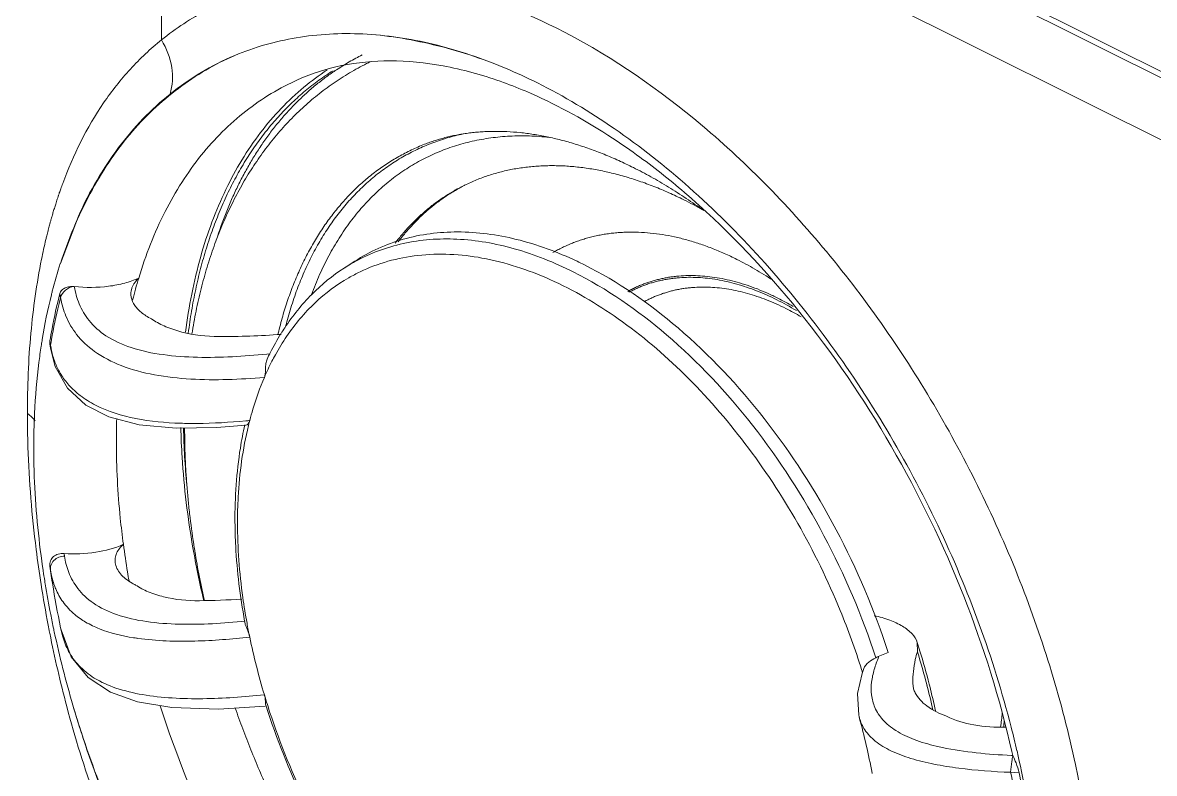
# Model space of a CAD drawing. Header units: millimetres. Extents: x 0 to 2524, y 0 to 1785.
# Drawn here: x 2012.5 to 2064, y 775.4 to 809.6 of the extents above; entities that cross this region are included whole.
import ezdxf

# ---------------------------------------------------------------- set-up
doc = ezdxf.new("R2010")
doc.units = ezdxf.units.MM
doc.header["$LTSCALE"] = 0.1
doc.layers.get('0').update_dxf_attribs({"lineweight": 13})

msp = doc.modelspace()

# ---------------------------------------------------------------- linework, layer by layer
for p, q in [((1805.72, 936.63), (2176.809, 751.085)), ((2079.228, 799.593), (1902.735, 887.839)), ((2076.4, 798.178), (1899.906, 886.425)), ((2018.851, 808.769), (2018.851, 819.813)), ((2030.819, 804.018), (2030.819, 804.018)), ((2014.129, 801.578), (2014.149, 801.639)), ((2014.149, 801.639), (2014.159, 801.669)), ((2013.835, 800.612), (2013.853, 800.675)), ((2015.077, 800.752), (2014.265, 798.584)), ((2013.691, 800.074), (2013.698, 800.104)), ((2013.698, 800.104), (2013.715, 800.168)), ((2013.664, 799.969), (2013.681, 800.038)), ((2013.681, 800.038), (2013.691, 800.074)), ((2027.651, 798.698), (2027.164, 798.383)), ((2014.264, 797.033), (2014.23, 797.223)), ((2013.406, 795.011), (2013.398, 794.956)), ((2013.776, 794.937), (2013.775, 795.064)), ((2013.775, 795.064), (2013.794, 794.938)), ((2013.776, 794.937), (2013.806, 794.742)), ((2013.794, 794.938), (2013.804, 794.876)), ((2013.813, 794.93), (2013.803, 794.876)), ((2013.806, 794.742), (2013.804, 794.876)), ((2013.807, 794.732), (2013.806, 794.742)), ((2023.642, 794.464), (2023.793, 794.478)), ((2014.419, 785.385), (2014.437, 785.271)), ((2013.871, 784.169), (2013.774, 784.813)), ((2013.804, 784.625), (2013.775, 784.813)), ((2013.803, 784.625), (2013.893, 784.035)), ((2013.871, 784.169), (2013.893, 784.035)), ((2013.893, 784.035), (2013.893, 784.03)), ((2020.764, 783.286), (2020.774, 783.245)), ((2020.802, 783.24), (2020.792, 783.284)), ((2013.77, 781.758), (2013.763, 781.796)), ((2014.264, 782.007), (2014.281, 781.914)), ((2014.281, 781.914), (2014.289, 781.877)), ((2053.236, 781.336), (2053.241, 780.913)), ((2051.909, 780.881), (2051.449, 780.692)), ((2051.477, 780.678), (2051.449, 780.692)), ((2050.802, 780.146), (2050.724, 779.923)), ((2053.031, 779.477), (2053.067, 779.231)), ((2023.597, 778.477), (2023.613, 778.427)), ((2023.684, 778.461), (2023.668, 778.511)), ((2050.599, 777.908), (2050.597, 777.915)), ((2057.519, 776.192), (2057.589, 776.189)), ((2057.589, 776.189), (2057.534, 776.365)), ((2051.179, 775.386), (2051.182, 775.374)), ((2057.865, 775.405), (2057.483, 775.423))]:
    msp.add_line(p, q)
for points in [[(2013.805, 794.733), (2014.02, 793.902), (2014.583, 792.907), (2015.417, 792.141), (2016.464, 791.61), (2017.844, 791.251), (2019.527, 791.092)], [(2019.527, 791.092), (2021.374, 791.12), (2022.694, 791.226)], [(2014.282, 781.915), (2014.74, 780.678), (2015.519, 779.734), (2016.525, 779.074), (2017.754, 778.633), (2019.327, 778.368), (2021.446, 778.301), (2023.565, 778.436)], [(2050.724, 779.923), (2050.517, 779.006), (2050.571, 778.02), (2050.6, 777.907)]]:
    msp.add_lwpolyline(points)
for centre, radius, start, end in [((2026.977, 796.702), 12.329, 112.8513, 128.8517), ((2032.703, 797.738), 11.54, 123.1346, 129.6788), ((2033.109, 797.846), 11.01, 115.642, 116.5648), ((2024.877, 784.673), 24.755, 63.4197, 67.1239), ((2027.49, 787.735), 20.313, 67.0909, 70.5293), ((2027.094, 786.788), 21.34, 66.2966, 67.1016), ((2020.422, 775.913), 34.136, 49.1053, 53.726), ((2033.349, 795.249), 20.235, 159.8114, 160.5249), ((2036.494, 794.682), 8.406, 117.0937, 117.6871), ((2034.059, 795.001), 20.987, 161.0922, 161.4746), ((2033.749, 795.107), 20.66, 160.5244, 161.0927), ((2019.186, 774.465), 36.039, 48.6733, 49.1278), ((2035.413, 794.567), 22.409, 162.9056, 163.4655), ((2035.006, 794.692), 21.983, 162.3765, 162.9055), ((2034.688, 794.793), 21.649, 162.0235, 162.3761), ((2034.462, 794.866), 21.412, 161.733, 162.0233), ((2034.135, 784.564), 18.93, 60.4755, 63.406), ((2036.4, 794.281), 23.436, 164.3273, 164.5121), ((2036.109, 794.363), 23.134, 163.968, 164.1656), ((2035.827, 794.444), 22.841, 163.4654, 163.9687), ((2037.026, 794.11), 24.085, 164.8624, 165.4325), ((2036.626, 794.218), 23.671, 164.5124, 164.8617), ((2039.521, 793.507), 26.653, 166.5968, 168.5731), ((2038.168, 793.821), 25.264, 166.207, 166.5774), ((2037.854, 793.898), 24.941, 165.9112, 166.2069), ((2035.575, 791.767), 22.392, 162.2515, 165.6132), ((2031.573, 791.565), 8.119, 118.8493, 122.8929), ((2030.435, 783.22), 17.117, 63.4322, 64.6662), ((2031.304, 791.086), 7.902, 115.6224, 119.8125), ((2038.453, 791.719), 21.551, 163.2551, 166.0219), ((2038.135, 791.117), 25.034, 166.0298, 170.7619), ((2036.786, 791.442), 23.646, 165.579, 166.0058), ((2041.335, 785.916), 12.411, 59.7667, 63.42), ((2041.18, 785.644), 12.635, 58.7514, 63.3866), ((2041.921, 785.897), 11.908, 59.5591, 63.4018), ((2033.527, 789.661), 10.875, 146.5221, 148.1527), ((2040.263, 790.739), 27.194, 171.0778, 171.3552), ((2039.997, 790.781), 26.925, 170.6919, 170.9594), ((2021.538, 832.55), 37.289, 269.8838, 274.2318), ((2034.016, 789.361), 11.449, 148.1677, 153.176), ((2042.162, 791.064), 18.52, 166.4239, 166.5927), ((2017.998, 795.517), 4.243, 188.6899, 190.542), ((2034.714, 788.995), 12.237, 153.1239, 154.6217), ((2034.502, 788.7), 11.937, 152.8934, 156.7815), ((2058.944, 791.774), 46.194, 180.0163, 181.9131), ((2046.039, 790.222), 32.997, 177.3205, 180.0217), ((2048.071, 790.471), 31.273, 178.0763, 180.0039), ((2020.073, 819.435), 28.132, 275.3217, 275.6968), ((2037.691, 787.593), 15.317, 165.4439, 166.1439), ((2054.337, 791.848), 34.492, 181.2438, 185.5813), ((2037.87, 787.548), 15.501, 166.1429, 166.345), ((2056.494, 791.077), 39.727, 187.6251, 189.4658), ((2061.194, 792.783), 41.53, 189.8956, 193.2198), ((2059.274, 791.812), 39.415, 189.0204, 192.4959), ((2055.169, 790.78), 42.155, 188.1776, 188.4374), ((2055.593, 790.843), 42.583, 188.438, 189.0601), ((2055.977, 790.904), 42.972, 189.0594, 189.2483), ((2056.938, 791.152), 40.178, 189.466, 190.04), ((2067.511, 792.446), 54.794, 188.8892, 190.8566), ((2056.767, 791.035), 43.773, 189.2512, 191.0951), ((2058.077, 791.036), 44.736, 189.0096, 191.6434), ((2019, 786.602), 2.964, 240.1544, 243.4389), ((2020.156, 818.829), 35.597, 270.6743, 273.7928), ((2058.063, 791.283), 45.093, 191.0877, 191.9562), ((2018.875, 770.146), 33.346, 17.372, 22.2885), ((2067.64, 792.47), 54.924, 190.856, 191.2061), ((2051.246, 787.541), 29.086, 190.3733, 190.5955), ((2051.211, 787.426), 28.942, 190.3768, 191.6508), ((2066.985, 792.33), 54.255, 191.236, 194.8529), ((2058.48, 791.37), 45.519, 191.9551, 192.1207), ((2060.004, 791.709), 47.079, 192.1343, 196.3206), ((2058.958, 791.208), 45.633, 191.6326, 191.8), ((2053.149, 787.855), 30.926, 191.7042, 196.7328), ((2019.229, 791.886), 10.467, 260.9582, 261.6588), ((2019.286, 792.276), 10.861, 261.6567, 262.0092), ((2021.201, 771.136), 33.62, 16.9625, 17.6607), ((2020.973, 770.893), 33.789, 14.5468, 17.2518), ((2022.024, 771.38), 32.762, 14.2308, 16.975), ((2020.132, 770.56), 32.022, 17.0579, 17.3362), ((2022.232, 771.226), 32.485, 12.5202, 14.5355), ((2022.604, 771.529), 32.162, 14.0735, 14.2261), ((2023.22, 771.679), 31.528, 11.9737, 14.0821), ((2054.163, 788.151), 31.983, 196.717, 197.5431), ((2044.726, 779.312), 12.433, 351.5484, 354.5099), ((2018.751, 769.25), 33.004, 10.7148, 15.2208), ((2043.697, 778.902), 13.544, 354.0161, 355.125), ((2012.063, 765.832), 46.913, 13.0106, 14.3798), ((2056.73, 787.681), 11.377, 256.5866, 258.0764), ((2015.055, 766.477), 43.853, 8.1083, 13.0696), ((2015.804, 766.741), 42.574, 8.189, 11.7662), ((2015.346, 766.642), 43.413, 8.1422, 11.6453)]:
    msp.add_arc(centre, radius, start, end)
for points, knots in [([(2025.962, 811.655), (2026.819, 811.742), (2028.597, 811.765), (2032.308, 811.226), (2035.04, 810.197), (2036.803, 809.317)], [0, 0, 0, 0, 0.230446, 0.472785, 1, 1, 1, 1]), ([(2018.851, 808.769), (2019.502, 809.292), (2020.901, 810.222), (2022.453, 810.865), (2023.248, 811.11)], [0, 0, 0, 0, 0.500739, 1, 1, 1, 1]), ([(2028.009, 809.041), (2027, 809.088), (2025.005, 808.987), (2023.082, 808.438), (2022.188, 808.062)], [0, 0, 0, 0, 0.510271, 1, 1, 1, 1]), ([(2034.5, 807.481), (2033.439, 807.929), (2031.809, 808.455), (2029.618, 808.896), (2028.54, 809.016), (2028.009, 809.041)], [0, 0, 0, 0, 0.515756, 0.761963, 1, 1, 1, 1]), ([(2034.501, 807.483), (2033.434, 807.933), (2031.309, 808.655), (2029.085, 808.99), (2028.01, 809.041)], [0, 0, 0, 0, 0.51825, 1, 1, 1, 1]), ([(2036.803, 809.317), (2039.041, 808.197), (2042.27, 806.014), (2046.16, 802.464), (2049.997, 798.256), (2054.21, 792.235), (2058.095, 784.281), (2060.631, 776.002), (2061.508, 769.099), (2061.354, 763.888), (2060.688, 759.287), (2059.57, 756.037), (2058.513, 754.138)], [0, 0, 0, 0, 0.116625, 0.179689, 0.245298, 0.381669, 0.520545, 0.656236, 0.783516, 0.842799, 0.898708, 1, 1, 1, 1]), ([(2014.357, 802.232), (2014.831, 803.521), (2015.736, 805.366), (2017.396, 807.469), (2018.348, 808.363), (2018.852, 808.769)], [0, 0, 0, 0, 0.513789, 0.758107, 1, 1, 1, 1]), ([(2019.241, 806.305), (2019.365, 806.69), (2019.402, 807.576), (2019.083, 808.388), (2018.852, 808.769)], [0, 0, 0, 0, 0.475971, 1, 1, 1, 1]), ([(2022.188, 808.062), (2021.732, 807.87), (2020.846, 807.418), (2019.602, 806.581), (2018.437, 805.604), (2017.374, 804.47), (2016.421, 803.19), (2015.28, 801.268), (2014.61, 799.689), (2014.257, 798.589)], [0, 0, 0, 0, 0.116504, 0.233664, 0.352521, 0.473937, 0.598793, 0.727803, 1, 1, 1, 1]), ([(2034.261, 806.886), (2033.414, 807.185), (2031.761, 807.643), (2029.317, 807.891), (2027.076, 807.683), (2025.704, 807.249), (2025.075, 806.969)], [0, 0, 0, 0, 0.286587, 0.544821, 0.780131, 1, 1, 1, 1]), ([(2026.819, 807.414), (2026.913, 807.477), (2027.103, 807.598), (2027.393, 807.771), (2027.687, 807.936), (2027.887, 808.039), (2027.987, 808.089)], [0, 0, 0, 0, 0.250495, 0.500566, 0.750354, 1, 1, 1, 1]), ([(2026.661, 807.369), (2026.551, 807.3), (2026.332, 807.158), (2026.011, 806.934), (2025.697, 806.698), (2025.39, 806.45), (2025.09, 806.191), (2024.798, 805.92), (2024.512, 805.639), (2024.234, 805.346), (2023.964, 805.042), (2023.701, 804.728), (2023.446, 804.403), (2023.199, 804.067), (2022.96, 803.721), (2022.651, 803.244), (2022.285, 802.622), (2021.882, 801.84), (2021.514, 801.021), (2021.181, 800.166), (2020.884, 799.277), (2020.623, 798.355), (2020.399, 797.403), (2020.212, 796.421), (2020.114, 795.754), (2020.071, 795.417)], [0, 0, 0, 0, 0.027667, 0.055411, 0.083253, 0.111212, 0.139307, 0.167557, 0.19598, 0.224593, 0.253414, 0.282459, 0.311742, 0.341278, 0.371082, 0.401165, 0.462211, 0.52451, 0.588132, 0.653135, 0.719565, 0.787452, 0.856817, 0.927667, 1, 1, 1, 1]), ([(2020.236, 795.386), (2020.292, 795.734), (2020.385, 796.253), (2020.532, 796.937), (2020.653, 797.441), (2020.784, 797.937), (2020.926, 798.426), (2021.078, 798.908), (2021.295, 799.536), (2021.592, 800.301), (2021.926, 801.044), (2022.214, 801.619), (2022.441, 802.04), (2022.677, 802.451), (2022.924, 802.852), (2023.181, 803.242), (2023.448, 803.623), (2023.726, 803.992), (2024.013, 804.351), (2024.31, 804.698), (2024.618, 805.034), (2024.934, 805.357), (2025.26, 805.669), (2025.596, 805.969), (2025.94, 806.255), (2026.294, 806.529), (2026.656, 806.79), (2027.026, 807.037), (2027.405, 807.27), (2027.791, 807.49), (2028.053, 807.627), (2028.185, 807.693)], [0, 0, 0, 0, 0.069514, 0.103822, 0.137834, 0.171552, 0.204981, 0.238126, 0.270991, 0.335904, 0.399783, 0.431359, 0.462702, 0.493822, 0.524729, 0.555435, 0.585949, 0.616285, 0.646453, 0.676466, 0.706336, 0.736076, 0.765698, 0.795216, 0.824641, 0.853988, 0.88327, 0.912498, 0.941687, 0.97085, 1, 1, 1, 1]), ([(2021.342, 799.65), (2021.477, 800.072), (2021.698, 800.694), (2022.034, 801.499), (2022.303, 802.08), (2022.589, 802.642), (2022.892, 803.183), (2023.213, 803.705), (2023.55, 804.206), (2023.904, 804.686), (2024.275, 805.144), (2024.661, 805.581), (2025.062, 805.994), (2025.479, 806.385), (2025.91, 806.753), (2026.356, 807.097), (2026.663, 807.312), (2026.819, 807.414)], [0, 0, 0, 0, 0.137188, 0.204216, 0.270227, 0.335254, 0.399334, 0.46251, 0.524829, 0.586347, 0.64712, 0.707212, 0.766692, 0.825633, 0.88411, 0.942205, 1, 1, 1, 1]), ([(2017.816, 797.928), (2018.13, 798.969), (2018.897, 800.938), (2020.539, 803.538), (2022.599, 805.606), (2024.228, 806.591), (2025.075, 806.969)], [0, 0, 0, 0, 0.273293, 0.527379, 0.767181, 1, 1, 1, 1]), ([(2057.507, 777.483), (2056.698, 780.641), (2054.426, 786.821), (2050.253, 793.856), (2046.215, 798.83), (2042.978, 802.062), (2039.577, 804.757), (2037.165, 806.206), (2035.954, 806.812)], [0, 0, 0, 0, 0.261605, 0.524856, 0.652501, 0.775092, 0.89126, 1, 1, 1, 1]), ([(2019.243, 806.303), (2018.809, 805.954), (2017.974, 805.189), (2016.863, 803.871), (2015.88, 802.387), (2015.327, 801.313), (2015.078, 800.752)], [0, 0, 0, 0, 0.238559, 0.4835, 0.736785, 1, 1, 1, 1]), ([(2025.335, 806.62), (2024.602, 806.013), (2023.241, 804.572), (2021.663, 801.939), (2020.527, 798.854), (2020.093, 796.626), (2019.946, 795.461)], [0, 0, 0, 0, 0.225338, 0.464601, 0.722115, 1, 1, 1, 1]), ([(2040.618, 803.433), (2040.211, 803.731), (2038.642, 804.823), (2036.962, 805.761), (2035.673, 806.327)], [0, 0, 0, 0, 0.263539, 1, 1, 1, 1]), ([(2032.576, 804.489), (2032.455, 804.463), (2032.213, 804.407), (2031.854, 804.309), (2031.501, 804.197), (2031.154, 804.073), (2030.813, 803.935), (2030.478, 803.784), (2030.149, 803.62), (2029.827, 803.444), (2029.511, 803.254), (2029.203, 803.052), (2028.902, 802.837), (2028.608, 802.61), (2028.321, 802.37), (2028.042, 802.119), (2027.771, 801.855), (2027.508, 801.579), (2027.253, 801.292), (2027.006, 800.993), (2026.768, 800.683), (2026.538, 800.362), (2026.316, 800.029), (2026.032, 799.569), (2025.698, 798.967), (2025.337, 798.207), (2025.014, 797.409), (2024.728, 796.574), (2024.566, 796.001), (2024.491, 795.709)], [0, 0, 0, 0, 0.029625, 0.059097, 0.088443, 0.117691, 0.146867, 0.176001, 0.205119, 0.23425, 0.263423, 0.292665, 0.322004, 0.351467, 0.381081, 0.410871, 0.440862, 0.471078, 0.501542, 0.532276, 0.5633, 0.594634, 0.626295, 0.658301, 0.723398, 0.79004, 0.858314, 0.928286, 1, 1, 1, 1]), ([(2025.68, 797.177), (2025.793, 797.483), (2025.975, 797.934), (2026.247, 798.518), (2026.462, 798.939), (2026.688, 799.347), (2026.927, 799.741), (2027.177, 800.12), (2027.438, 800.486), (2027.711, 800.836), (2027.995, 801.171), (2028.29, 801.491), (2028.595, 801.796), (2028.911, 802.084), (2029.237, 802.357), (2029.572, 802.613), (2029.918, 802.853), (2030.272, 803.076), (2030.636, 803.283), (2031.008, 803.472), (2031.389, 803.644), (2031.778, 803.799), (2032.175, 803.936), (2032.579, 804.056), (2032.99, 804.158), (2033.409, 804.243), (2033.834, 804.31), (2034.265, 804.359), (2034.702, 804.39), (2035.144, 804.403), (2035.592, 804.399), (2036.044, 804.376), (2036.347, 804.349), (2036.499, 804.333)], [0, 0, 0, 0, 0.069488, 0.103509, 0.137064, 0.170169, 0.202842, 0.235104, 0.266978, 0.298489, 0.329663, 0.360529, 0.391117, 0.421461, 0.451594, 0.481551, 0.511369, 0.541085, 0.570738, 0.600365, 0.630006, 0.6597, 0.689484, 0.719397, 0.749474, 0.779753, 0.810266, 0.841048, 0.872129, 0.903538, 0.935303, 0.967449, 1, 1, 1, 1]), ([(2030.819, 804.018), (2030.899, 804.049), (2031.061, 804.11), (2031.308, 804.193), (2031.558, 804.269), (2031.813, 804.338), (2032.071, 804.399), (2032.333, 804.452), (2032.599, 804.497), (2032.869, 804.535), (2033.143, 804.565), (2033.421, 804.587), (2033.703, 804.601), (2034.086, 804.609), (2034.574, 804.599), (2035.068, 804.561), (2035.469, 804.515), (2035.776, 804.471), (2036.085, 804.419), (2036.505, 804.338), (2037.036, 804.214), (2037.68, 804.032), (2038.333, 803.815), (2038.993, 803.564), (2039.659, 803.279), (2040.101, 803.068), (2040.323, 802.957)], [0, 0, 0, 0, 0.026313, 0.05274, 0.079308, 0.106046, 0.132982, 0.160141, 0.187549, 0.215229, 0.243204, 0.271495, 0.300123, 0.329105, 0.388193, 0.448886, 0.479868, 0.511287, 0.54315, 0.575467, 0.641479, 0.70937, 0.779164, 0.85087, 0.924487, 1, 1, 1, 1]), ([(2030.819, 804.018), (2030.717, 803.978), (2030.516, 803.895), (2030.22, 803.76), (2029.928, 803.615), (2029.641, 803.46), (2029.36, 803.294), (2029.084, 803.119), (2028.813, 802.934), (2028.548, 802.739), (2028.289, 802.534), (2028.036, 802.32), (2027.789, 802.096), (2027.548, 801.863), (2027.313, 801.62), (2027.085, 801.368), (2026.863, 801.107), (2026.647, 800.837), (2026.438, 800.559), (2026.236, 800.271), (2026.041, 799.975), (2025.788, 799.567), (2025.49, 799.035), (2025.219, 798.483), (2025.017, 798.026), (2024.871, 797.673), (2024.734, 797.314), (2024.559, 796.822), (2024.36, 796.189), (2024.223, 795.673), (2024.16, 795.411)], [0, 0, 0, 0, 0.028815, 0.057595, 0.086363, 0.115141, 0.14395, 0.172812, 0.201748, 0.23078, 0.259928, 0.289213, 0.318654, 0.34827, 0.378081, 0.408103, 0.438355, 0.468851, 0.499609, 0.530641, 0.561962, 0.593585, 0.657777, 0.723306, 0.756598, 0.790249, 0.824266, 0.858655, 0.928561, 1, 1, 1, 1]), ([(2042.61, 801.491), (2042.386, 801.603), (2041.939, 801.815), (2041.262, 802.1), (2040.588, 802.349), (2039.917, 802.561), (2039.251, 802.735), (2038.591, 802.872), (2037.938, 802.97), (2037.399, 803.021), (2036.973, 803.042), (2036.657, 803.047), (2036.344, 803.044), (2036.034, 803.031), (2035.727, 803.008), (2035.423, 802.975), (2035.122, 802.933), (2034.825, 802.882), (2034.531, 802.821), (2034.242, 802.75), (2033.955, 802.67), (2033.673, 802.58), (2033.395, 802.482), (2033.121, 802.373), (2032.852, 802.256), (2032.675, 802.171), (2032.587, 802.127)], [0, 0, 0, 0, 0.07202, 0.142514, 0.211495, 0.278987, 0.345026, 0.409663, 0.472963, 0.535003, 0.565583, 0.595884, 0.62592, 0.655706, 0.685258, 0.714591, 0.743723, 0.772672, 0.801456, 0.830094, 0.858607, 0.887013, 0.915335, 0.943592, 0.971807, 1, 1, 1, 1]), ([(2040.323, 802.957), (2040.456, 802.89), (2040.723, 802.753), (2041.122, 802.536), (2041.522, 802.308), (2041.922, 802.069), (2042.322, 801.818), (2042.859, 801.466), (2043.256, 801.188), (2043.518, 800.997)], [0, 0, 0, 0, 0.119232, 0.240159, 0.362759, 0.487011, 0.61289, 0.74037, 1, 1, 1, 1]), ([(2032.587, 802.127), (2032.513, 802.09), (2032.365, 802.013), (2032.147, 801.892), (2031.932, 801.763), (2031.72, 801.629), (2031.512, 801.487), (2031.308, 801.34), (2031.108, 801.186), (2030.911, 801.025), (2030.718, 800.858), (2030.529, 800.685), (2030.345, 800.506), (2030.103, 800.259), (2029.811, 799.934), (2029.591, 799.66), (2029.484, 799.52)], [0, 0, 0, 0, 0.061119, 0.122271, 0.18349, 0.244811, 0.306265, 0.367887, 0.429707, 0.491758, 0.55407, 0.616675, 0.679601, 0.742877, 0.870579, 1, 1, 1, 1]), ([(2029.623, 799.583), (2029.726, 799.718), (2029.937, 799.981), (2030.272, 800.357), (2030.622, 800.711), (2030.986, 801.042), (2031.303, 801.299), (2031.563, 801.492), (2031.762, 801.631), (2031.963, 801.764), (2032.168, 801.891), (2032.376, 802.012), (2032.517, 802.089), (2032.588, 802.126)], [0, 0, 0, 0, 0.129366, 0.257067, 0.383294, 0.508255, 0.632168, 0.693809, 0.755276, 0.816598, 0.877805, 0.938929, 1, 1, 1, 1]), ([(2057.532, 776.364), (2056.994, 778.774), (2055.498, 783.569), (2052.227, 790.333), (2048.072, 796.441), (2044.744, 799.981), (2042.985, 801.529)], [0, 0, 0, 0, 0.251134, 0.508575, 0.761643, 1, 1, 1, 1]), ([(2027.651, 798.698), (2028.327, 799.135), (2029.845, 799.821), (2032.39, 800.142), (2035.099, 799.77), (2036.872, 799.111), (2037.759, 798.691)], [0, 0, 0, 0, 0.229044, 0.465848, 0.720748, 1, 1, 1, 1]), ([(2037.587, 798.208), (2036.726, 798.64), (2035.004, 799.332), (2032.364, 799.801), (2029.863, 799.621), (2028.341, 799.054), (2027.656, 798.677)], [0, 0, 0, 0, 0.279814, 0.535688, 0.772738, 1, 1, 1, 1]), ([(2045.027, 798.779), (2044.838, 798.873), (2044.461, 799.051), (2043.983, 799.251), (2043.602, 799.394), (2043.226, 799.524), (2042.758, 799.667), (2042.197, 799.806), (2041.643, 799.911), (2041.095, 799.982), (2040.643, 800.013), (2040.286, 800.021), (2040.022, 800.018), (2039.761, 800.006), (2039.502, 799.986), (2039.246, 799.958), (2038.993, 799.92), (2038.744, 799.875), (2038.497, 799.82), (2038.254, 799.758), (2038.014, 799.687), (2037.778, 799.607), (2037.545, 799.519), (2037.316, 799.423), (2037.092, 799.319), (2036.871, 799.206), (2036.727, 799.126), (2036.655, 799.085)], [0, 0, 0, 0, 0.072358, 0.143093, 0.177859, 0.212228, 0.279781, 0.345802, 0.410352, 0.473508, 0.535363, 0.565842, 0.596038, 0.625969, 0.655652, 0.685106, 0.71435, 0.743403, 0.772288, 0.801025, 0.829638, 0.858149, 0.886581, 0.914958, 0.943304, 0.971643, 1, 1, 1, 1]), ([(2027.887, 798.211), (2028.295, 798.407), (2029.154, 798.731), (2031.015, 799.092), (2033.565, 798.956), (2036.677, 797.925), (2039.785, 796.098), (2042.768, 793.556), (2045.507, 790.409), (2047.887, 786.789), (2049.172, 784.153), (2049.729, 782.793)], [0, 0, 0, 0, 0.046186, 0.09328, 0.192751, 0.302869, 0.425119, 0.558762, 0.701466, 0.849855, 1, 1, 1, 1]), ([(2012.75, 791.761), (2012.75, 792.98), (2012.846, 795.336), (2013.172, 797.674), (2013.397, 798.788)], [0, 0, 0, 0, 0.51754, 1, 1, 1, 1]), ([(2046.659, 797.833), (2046.525, 797.922), (2046.256, 798.094), (2045.716, 798.417), (2045.304, 798.64), (2045.027, 798.779)], [0, 0, 0, 0, 0.255679, 0.507613, 1, 1, 1, 1]), ([(2027.164, 798.383), (2026.633, 798.039), (2025.628, 797.217), (2024.817, 796.206), (2024.456, 795.66)], [0, 0, 0, 0, 0.491394, 1, 1, 1, 1]), ([(2051.345, 780.636), (2050.726, 782.552), (2049.147, 786.266), (2045.938, 791.254), (2042.097, 795.365), (2039.112, 797.444), (2037.587, 798.208)], [0, 0, 0, 0, 0.264585, 0.527366, 0.775795, 1, 1, 1, 1]), ([(2038.09, 798.53), (2039.622, 797.764), (2042.622, 795.677), (2046.48, 791.548), (2049.704, 786.537), (2051.289, 782.806), (2051.909, 780.881)], [0, 0, 0, 0, 0.224147, 0.472588, 0.735399, 1, 1, 1, 1]), ([(2040.062, 797.319), (2040.121, 797.351), (2040.239, 797.414), (2040.42, 797.503), (2040.604, 797.585), (2040.792, 797.66), (2040.982, 797.728), (2041.175, 797.79), (2041.371, 797.845), (2041.57, 797.894), (2041.772, 797.935), (2041.976, 797.97), (2042.182, 797.998), (2042.462, 798.026), (2042.817, 798.044), (2043.25, 798.038), (2043.69, 798.005), (2044.136, 797.944), (2044.587, 797.856), (2045.043, 797.741), (2045.503, 797.6), (2045.965, 797.432), (2046.429, 797.237), (2046.736, 797.092), (2046.889, 797.016)], [0, 0, 0, 0, 0.028305, 0.056604, 0.08492, 0.113278, 0.1417, 0.170209, 0.198827, 0.227577, 0.256479, 0.285555, 0.314824, 0.344306, 0.403974, 0.464704, 0.526617, 0.589819, 0.654399, 0.720431, 0.787972, 0.857065, 0.927736, 1, 1, 1, 1]), ([(2014.887, 797.541), (2014.813, 797.548), (2014.67, 797.544), (2014.473, 797.488), (2014.312, 797.386), (2014.246, 797.279), (2014.23, 797.223)], [0, 0, 0, 0, 0.284292, 0.54189, 0.776142, 1, 1, 1, 1]), ([(2014.264, 797.033), (2014.292, 797.166), (2014.461, 797.422), (2014.742, 797.529), (2014.887, 797.54)], [0, 0, 0, 0, 0.484925, 1, 1, 1, 1]), ([(2014.887, 797.54), (2015.404, 797.484), (2016.182, 797.488), (2017.161, 797.675), (2017.611, 797.832), (2017.816, 797.928)], [0, 0, 0, 0, 0.523079, 0.772806, 1, 1, 1, 1]), ([(2014.887, 797.54), (2014.934, 797.273), (2015.081, 796.721), (2015.55, 795.925), (2016.36, 795.208), (2017.529, 794.691), (2018.949, 794.401), (2020.495, 794.299), (2022.072, 794.328), (2023.121, 794.416), (2023.642, 794.464)], [0, 0, 0, 0, 0.079805, 0.166195, 0.267339, 0.39201, 0.537213, 0.691094, 0.846166, 1, 1, 1, 1]), ([(2017.496, 797.447), (2017.509, 797.489), (2017.581, 797.67), (2017.707, 797.826), (2017.816, 797.928)], [0, 0, 0, 0, 0.230789, 1, 1, 1, 1]), ([(2024.546, 795.272), (2024.921, 795.823), (2025.765, 796.834), (2026.821, 797.625), (2027.376, 797.942)], [0, 0, 0, 0, 0.510389, 1, 1, 1, 1]), ([(2046.84, 796.94), (2046.689, 797.016), (2046.388, 797.158), (2045.932, 797.35), (2045.478, 797.516), (2045.026, 797.656), (2044.578, 797.771), (2044.134, 797.859), (2043.695, 797.921), (2043.263, 797.957), (2042.837, 797.965), (2042.487, 797.951), (2042.211, 797.925), (2042.008, 797.9), (2041.807, 797.868), (2041.608, 797.829), (2041.412, 797.784), (2041.218, 797.732), (2041.027, 797.674), (2040.839, 797.609), (2040.654, 797.538), (2040.471, 797.46), (2040.292, 797.376), (2040.175, 797.316), (2040.117, 797.284)], [0, 0, 0, 0, 0.07218, 0.142792, 0.211848, 0.279374, 0.345411, 0.410014, 0.473253, 0.535212, 0.595994, 0.655715, 0.685221, 0.714513, 0.743608, 0.772527, 0.801287, 0.829911, 0.85842, 0.886835, 0.915178, 0.943471, 0.971738, 1, 1, 1, 1]), ([(2040.814, 796.854), (2040.87, 796.884), (2040.982, 796.943), (2041.153, 797.025), (2041.327, 797.1), (2041.504, 797.17), (2041.684, 797.233), (2041.867, 797.29), (2042.052, 797.341), (2042.24, 797.385), (2042.43, 797.423), (2042.623, 797.455), (2042.817, 797.48), (2043.081, 797.505), (2043.416, 797.521), (2043.824, 797.513), (2044.239, 797.481), (2044.659, 797.422), (2045.084, 797.338), (2045.514, 797.229), (2045.947, 797.095), (2046.382, 796.937), (2046.819, 796.753), (2047.108, 796.617), (2047.252, 796.544)], [0, 0, 0, 0, 0.028281, 0.056561, 0.084865, 0.113214, 0.141632, 0.170141, 0.198762, 0.227517, 0.256428, 0.285515, 0.314796, 0.344292, 0.403989, 0.464748, 0.526687, 0.589909, 0.654502, 0.720537, 0.788071, 0.857143, 0.927782, 1, 1, 1, 1]), ([(2013.774, 795.064), (2013.805, 795.249), (2013.933, 795.973), (2014.093, 796.692), (2014.23, 797.223)], [0, 0, 0, 0, 0.254146, 1, 1, 1, 1]), ([(2014.264, 797.033), (2014.219, 796.862), (2014.045, 796.166), (2013.903, 795.463), (2013.813, 794.93)], [0, 0, 0, 0, 0.245971, 1, 1, 1, 1]), ([(2023.532, 793.406), (2022.42, 793.311), (2020.742, 793.242), (2018.553, 793.475), (2017.059, 793.868), (2015.841, 794.493), (2014.985, 795.286), (2014.479, 796.149), (2014.314, 796.744), (2014.264, 797.033)], [0, 0, 0, 0, 0.306776, 0.459372, 0.603453, 0.728678, 0.831804, 0.919614, 1, 1, 1, 1]), ([(2018.456, 796.032), (2018.286, 796.117), (2017.984, 796.299), (2017.632, 796.647), (2017.443, 797.044), (2017.458, 797.323), (2017.496, 797.447)], [0, 0, 0, 0, 0.307446, 0.568447, 0.790966, 1, 1, 1, 1]), ([(2018.456, 796.032), (2018.643, 795.906), (2019.073, 795.684), (2020.07, 795.358), (2020.897, 795.262), (2021.462, 795.261)], [0, 0, 0, 0, 0.215726, 0.45954, 1, 1, 1, 1]), ([(2023.876, 794.139), (2023.927, 794.238), (2024.133, 794.626), (2024.362, 795.001), (2024.546, 795.272)], [0, 0, 0, 0, 0.254032, 1, 1, 1, 1]), ([(2013.377, 794.826), (2013.34, 794.578), (2013.2, 793.562), (2013.114, 792.538), (2013.078, 791.765)], [0, 0, 0, 0, 0.245056, 1, 1, 1, 1]), ([(2013.826, 794.74), (2013.837, 794.682), (2013.887, 794.444), (2013.959, 794.211), (2014.028, 794.041)], [0, 0, 0, 0, 0.244681, 1, 1, 1, 1]), ([(2014.028, 794.041), (2014.097, 793.869), (2014.27, 793.519), (2014.646, 793.017), (2015.172, 792.534), (2016.158, 791.93), (2017.71, 791.46), (2019.034, 791.339), (2019.716, 791.316)], [0, 0, 0, 0, 0.083237, 0.175126, 0.280377, 0.403059, 0.692785, 1, 1, 1, 1]), ([(2023.658, 794.24), (2023.628, 794.176), (2023.593, 794.03), (2023.585, 793.809), (2023.582, 793.598), (2023.556, 793.463), (2023.532, 793.406)], [0, 0, 0, 0, 0.250308, 0.52253, 0.781828, 1, 1, 1, 1]), ([(2022.866, 791.442), (2022.91, 791.614), (2023.096, 792.28), (2023.329, 792.934), (2023.532, 793.406)], [0, 0, 0, 0, 0.25653, 1, 1, 1, 1]), ([(2012.75, 791.761), (2012.786, 791.736), (2012.916, 791.638), (2013.035, 791.524), (2013.109, 791.43)], [0, 0, 0, 0, 0.267478, 1, 1, 1, 1]), ([(2019.716, 791.316), (2019.968, 791.308), (2020.958, 791.297), (2021.948, 791.356), (2022.682, 791.425)], [0, 0, 0, 0, 0.255019, 1, 1, 1, 1]), ([(2022.866, 791.442), (2022.851, 791.387), (2022.812, 791.299), (2022.731, 791.23), (2022.694, 791.226)], [0, 0, 0, 0, 0.605172, 1, 1, 1, 1]), ([(2019.733, 791.116), (2019.743, 790.67), (2019.821, 788.838), (2020.044, 787.013), (2020.282, 785.646)], [0, 0, 0, 0, 0.243434, 1, 1, 1, 1]), ([(2020.346, 785.633), (2020.272, 786.095), (2020.176, 786.789), (2020.074, 787.713), (2020.012, 788.4), (2019.964, 789.082), (2019.918, 789.981), (2019.905, 790.654), (2019.906, 791.1)], [0, 0, 0, 0, 0.255899, 0.382452, 0.508027, 0.632596, 0.756133, 1, 1, 1, 1]), ([(2022.641, 791.237), (2022.563, 790.889), (2022.286, 789.433), (2022.188, 787.945), (2022.195, 786.819)], [0, 0, 0, 0, 0.240105, 1, 1, 1, 1]), ([(2022.31, 786.79), (2022.31, 787.178), (2022.349, 788.661), (2022.548, 790.143), (2022.807, 791.208)], [0, 0, 0, 0, 0.261415, 1, 1, 1, 1]), ([(2017.118, 785.806), (2017.065, 786.201), (2016.883, 787.749), (2016.798, 789.309), (2016.798, 790.469)], [0, 0, 0, 0, 0.25586, 1, 1, 1, 1]), ([(2013.376, 783.979), (2013.293, 784.51), (2013, 786.584), (2012.828, 788.675), (2012.776, 790.232)], [0, 0, 0, 0, 0.256402, 1, 1, 1, 1]), ([(2013.042, 790.21), (2013.042, 789.768), (2013.077, 787.953), (2013.248, 786.142), (2013.443, 784.783)], [0, 0, 0, 0, 0.243671, 1, 1, 1, 1]), ([(2022.195, 786.819), (2022.198, 786.451), (2022.244, 784.939), (2022.43, 783.431), (2022.636, 782.304)], [0, 0, 0, 0, 0.24282, 1, 1, 1, 1]), ([(2022.743, 782.213), (2022.672, 782.602), (2022.427, 784.116), (2022.31, 785.652), (2022.31, 786.79)], [0, 0, 0, 0, 0.257724, 1, 1, 1, 1]), ([(2014.419, 785.385), (2014.9, 785.351), (2015.823, 785.384), (2016.724, 785.622), (2017.118, 785.806)], [0, 0, 0, 0, 0.525557, 1, 1, 1, 1]), ([(2016.75, 784.962), (2016.74, 785.034), (2016.74, 785.184), (2016.831, 785.493), (2016.992, 785.691), (2017.118, 785.806)], [0, 0, 0, 0, 0.229196, 0.465345, 1, 1, 1, 1]), ([(2013.775, 784.813), (2013.765, 784.893), (2013.78, 785.059), (2013.931, 785.26), (2014.159, 785.372), (2014.331, 785.39), (2014.419, 785.385)], [0, 0, 0, 0, 0.245103, 0.482116, 0.731907, 1, 1, 1, 1]), ([(2013.803, 784.625), (2013.793, 784.698), (2013.809, 784.864), (2013.949, 785.083), (2014.175, 785.23), (2014.351, 785.268), (2014.437, 785.271)], [0, 0, 0, 0, 0.220973, 0.475575, 0.746142, 1, 1, 1, 1]), ([(2014.437, 785.271), (2014.476, 785.016), (2014.61, 784.493), (2015.032, 783.733), (2015.775, 783.042), (2016.864, 782.535), (2018.201, 782.248), (2019.667, 782.145), (2021.166, 782.174), (2022.164, 782.254), (2022.66, 782.305)], [0, 0, 0, 0, 0.080087, 0.166259, 0.266482, 0.389859, 0.534618, 0.689115, 0.845198, 1, 1, 1, 1]), ([(2017.525, 784.031), (2017.419, 784.092), (2017.226, 784.221), (2016.985, 784.448), (2016.82, 784.695), (2016.763, 784.874), (2016.75, 784.962)], [0, 0, 0, 0, 0.293696, 0.555724, 0.788248, 1, 1, 1, 1]), ([(2014.04, 783.777), (2014.01, 783.846), (2013.905, 784.121), (2013.837, 784.409), (2013.803, 784.625)], [0, 0, 0, 0, 0.256731, 1, 1, 1, 1]), ([(2014.904, 782.611), (2014.705, 782.778), (2014.366, 783.137), (2014.128, 783.567), (2014.04, 783.777)], [0, 0, 0, 0, 0.532806, 1, 1, 1, 1]), ([(2017.675, 783.951), (2017.854, 783.829), (2018.269, 783.615), (2019.231, 783.309), (2020.03, 783.228), (2020.575, 783.234)], [0, 0, 0, 0, 0.214914, 0.459119, 1, 1, 1, 1]), ([(2017.584, 781.549), (2017.055, 781.634), (2016.301, 781.815), (2015.419, 782.23), (2015.059, 782.481), (2014.904, 782.611)], [0, 0, 0, 0, 0.551075, 0.790654, 1, 1, 1, 1]), ([(2022.656, 782.193), (2022.665, 782.147), (2022.699, 782.05), (2022.782, 781.851), (2022.843, 781.693), (2022.866, 781.582)], [0, 0, 0, 0, 0.219687, 0.47334, 1, 1, 1, 1]), ([(2051.276, 782.553), (2051.515, 782.503), (2051.961, 782.378), (2052.55, 782.105), (2052.996, 781.77), (2053.19, 781.48), (2053.236, 781.336)], [0, 0, 0, 0, 0.306578, 0.578709, 0.809509, 1, 1, 1, 1]), ([(2014.289, 781.877), (2014.306, 781.796), (2014.384, 781.47), (2014.509, 781.154), (2014.629, 780.931)], [0, 0, 0, 0, 0.245014, 1, 1, 1, 1]), ([(2022.866, 781.582), (2022.455, 781.536), (2021.624, 781.453), (2019.927, 781.364), (2018.633, 781.4), (2017.776, 781.521)], [0, 0, 0, 0, 0.243002, 0.491222, 1, 1, 1, 1]), ([(2014.629, 780.931), (2014.755, 780.699), (2015.09, 780.233), (2015.823, 779.649), (2016.819, 779.208), (2018.02, 778.927), (2019.352, 778.788), (2021.205, 778.752), (2022.604, 778.852), (2023.532, 778.952)], [0, 0, 0, 0, 0.082552, 0.177251, 0.28986, 0.420326, 0.562033, 0.70801, 1, 1, 1, 1]), ([(2051.345, 780.636), (2051.237, 780.573), (2051.017, 780.459), (2050.844, 780.261), (2050.802, 780.146)], [0, 0, 0, 0, 0.506807, 1, 1, 1, 1]), ([(2051.477, 780.678), (2051.406, 780.489), (2051.267, 780.116), (2051.138, 779.535), (2051.13, 778.941), (2051.284, 778.34), (2051.662, 777.762), (2052.29, 777.268), (2053.122, 776.877), (2053.754, 776.695), (2054.091, 776.615)], [0, 0, 0, 0, 0.104798, 0.206923, 0.307464, 0.410575, 0.524595, 0.659754, 0.820011, 1, 1, 1, 1]), ([(2053.241, 780.913), (2053.205, 780.796), (2053.081, 780.327), (2053.028, 779.839), (2053.031, 779.477)], [0, 0, 0, 0, 0.253984, 1, 1, 1, 1]), ([(2053.137, 779.049), (2053.255, 778.81), (2053.702, 778.359), (2054.252, 778.092), (2054.572, 777.974)], [0, 0, 0, 0, 0.439478, 1, 1, 1, 1]), ([(2014.82, 778.479), (2015.212, 777.138), (2016.147, 774.483), (2017.813, 770.594), (2019.816, 766.856), (2021.315, 764.461), (2022.121, 763.31)], [0, 0, 0, 0, 0.247971, 0.498999, 0.750543, 1, 1, 1, 1]), ([(2014.822, 778.479), (2015.087, 777.573), (2016.264, 773.937), (2017.848, 770.434), (2019.241, 767.918)], [0, 0, 0, 0, 0.247286, 1, 1, 1, 1]), ([(2023.576, 778.734), (2023.574, 778.752), (2023.564, 778.825), (2023.548, 778.897), (2023.532, 778.952)], [0, 0, 0, 0, 0.235808, 1, 1, 1, 1]), ([(2023.597, 778.477), (2023.587, 778.51), (2023.586, 778.597), (2023.581, 778.683), (2023.576, 778.734)], [0, 0, 0, 0, 0.398792, 1, 1, 1, 1]), ([(2018.852, 767.54), (2018.377, 768.398), (2016.606, 771.884), (2015.293, 775.594), (2014.543, 778.422)], [0, 0, 0, 0, 0.251001, 1, 1, 1, 1]), ([(2051.997, 753.124), (2051.377, 752.779), (2050.058, 752.201), (2047.924, 751.711), (2045.663, 751.603), (2043.307, 751.873), (2040.888, 752.515), (2037.528, 753.891), (2033.362, 756.527), (2028.764, 760.791), (2024.648, 766.029), (2021.224, 771.971), (2019.495, 776.257), (2018.795, 778.446)], [0, 0, 0, 0, 0.045705, 0.092173, 0.140316, 0.190875, 0.244371, 0.301102, 0.424298, 0.559464, 0.70344, 0.851902, 1, 1, 1, 1]), ([(2030.123, 764.329), (2029.912, 764.582), (2029.495, 765.093), (2028.886, 765.877), (2028.291, 766.68), (2027.712, 767.501), (2027.149, 768.338), (2026.603, 769.191), (2026.075, 770.058), (2025.564, 770.939), (2025.072, 771.833), (2024.6, 772.738), (2024.147, 773.653), (2023.715, 774.578), (2023.304, 775.51), (2022.914, 776.45), (2022.546, 777.396), (2022.315, 778.031), (2022.204, 778.349)], [0, 0, 0, 0, 0.060957, 0.122319, 0.184047, 0.246099, 0.308434, 0.371008, 0.433777, 0.496696, 0.559721, 0.622806, 0.685904, 0.74897, 0.811958, 0.874822, 0.937517, 1, 1, 1, 1]), ([(2023.613, 778.427), (2024.085, 776.953), (2025.239, 774.063), (2027.511, 770.03), (2030.242, 766.43), (2033.312, 763.425), (2036.595, 761.152), (2039.963, 759.719), (2042.797, 759.302), (2044.914, 759.504), (2045.908, 759.772), (2046.382, 759.947)], [0, 0, 0, 0, 0.144581, 0.289658, 0.431136, 0.56528, 0.689333, 0.802076, 0.904412, 0.95279, 1, 1, 1, 1]), ([(2046.168, 760.385), (2045.725, 760.194), (2044.791, 759.888), (2042.769, 759.605), (2040.011, 759.923), (2036.692, 761.263), (2033.42, 763.473), (2030.341, 766.445), (2027.594, 770.038), (2025.31, 774.08), (2024.154, 776.981), (2023.684, 778.461)], [0, 0, 0, 0, 0.045561, 0.092306, 0.192006, 0.303429, 0.4275, 0.562737, 0.706034, 0.853282, 1, 1, 1, 1]), ([(2057.257, 777.484), (2056.772, 777.459), (2055.85, 777.516), (2054.958, 777.781), (2054.572, 777.974)], [0, 0, 0, 0, 0.529126, 1, 1, 1, 1]), ([(2057.483, 775.423), (2056.694, 775.454), (2055.524, 775.536), (2054.011, 775.776), (2052.971, 776.025), (2052.064, 776.36), (2051.339, 776.787), (2050.837, 777.309), (2050.653, 777.712), (2050.599, 777.908)], [0, 0, 0, 0, 0.307252, 0.4557, 0.596153, 0.722792, 0.830898, 0.921084, 1, 1, 1, 1]), ([(2054.379, 776.55), (2054.888, 776.442), (2055.934, 776.289), (2056.986, 776.217), (2057.519, 776.192)], [0, 0, 0, 0, 0.493521, 1, 1, 1, 1]), ([(2057.559, 776.054), (2057.551, 776.007), (2057.517, 775.798), (2057.495, 775.587), (2057.483, 775.423)], [0, 0, 0, 0, 0.223567, 1, 1, 1, 1]), ([(2057.589, 776.189), (2057.587, 776.18), (2057.575, 776.135), (2057.566, 776.09), (2057.559, 776.054)], [0, 0, 0, 0, 0.213607, 1, 1, 1, 1]), ([(2057.865, 775.405), (2057.833, 775.556), (2057.744, 775.82), (2057.638, 776.076), (2057.589, 776.189)], [0, 0, 0, 0, 0.556986, 1, 1, 1, 1])]:
    msp.add_open_spline(points, degree=3, knots=knots)
for points in [[(2051.345, 780.636), (2051.379, 780.656), (2051.413, 780.675), (2051.449, 780.692)], [(2053.067, 779.231), (2053.085, 779.169), (2053.109, 779.108), (2053.137, 779.049)]]:
    msp.add_open_spline(points, degree=3)

doc.saveas('drawing.dxf')
